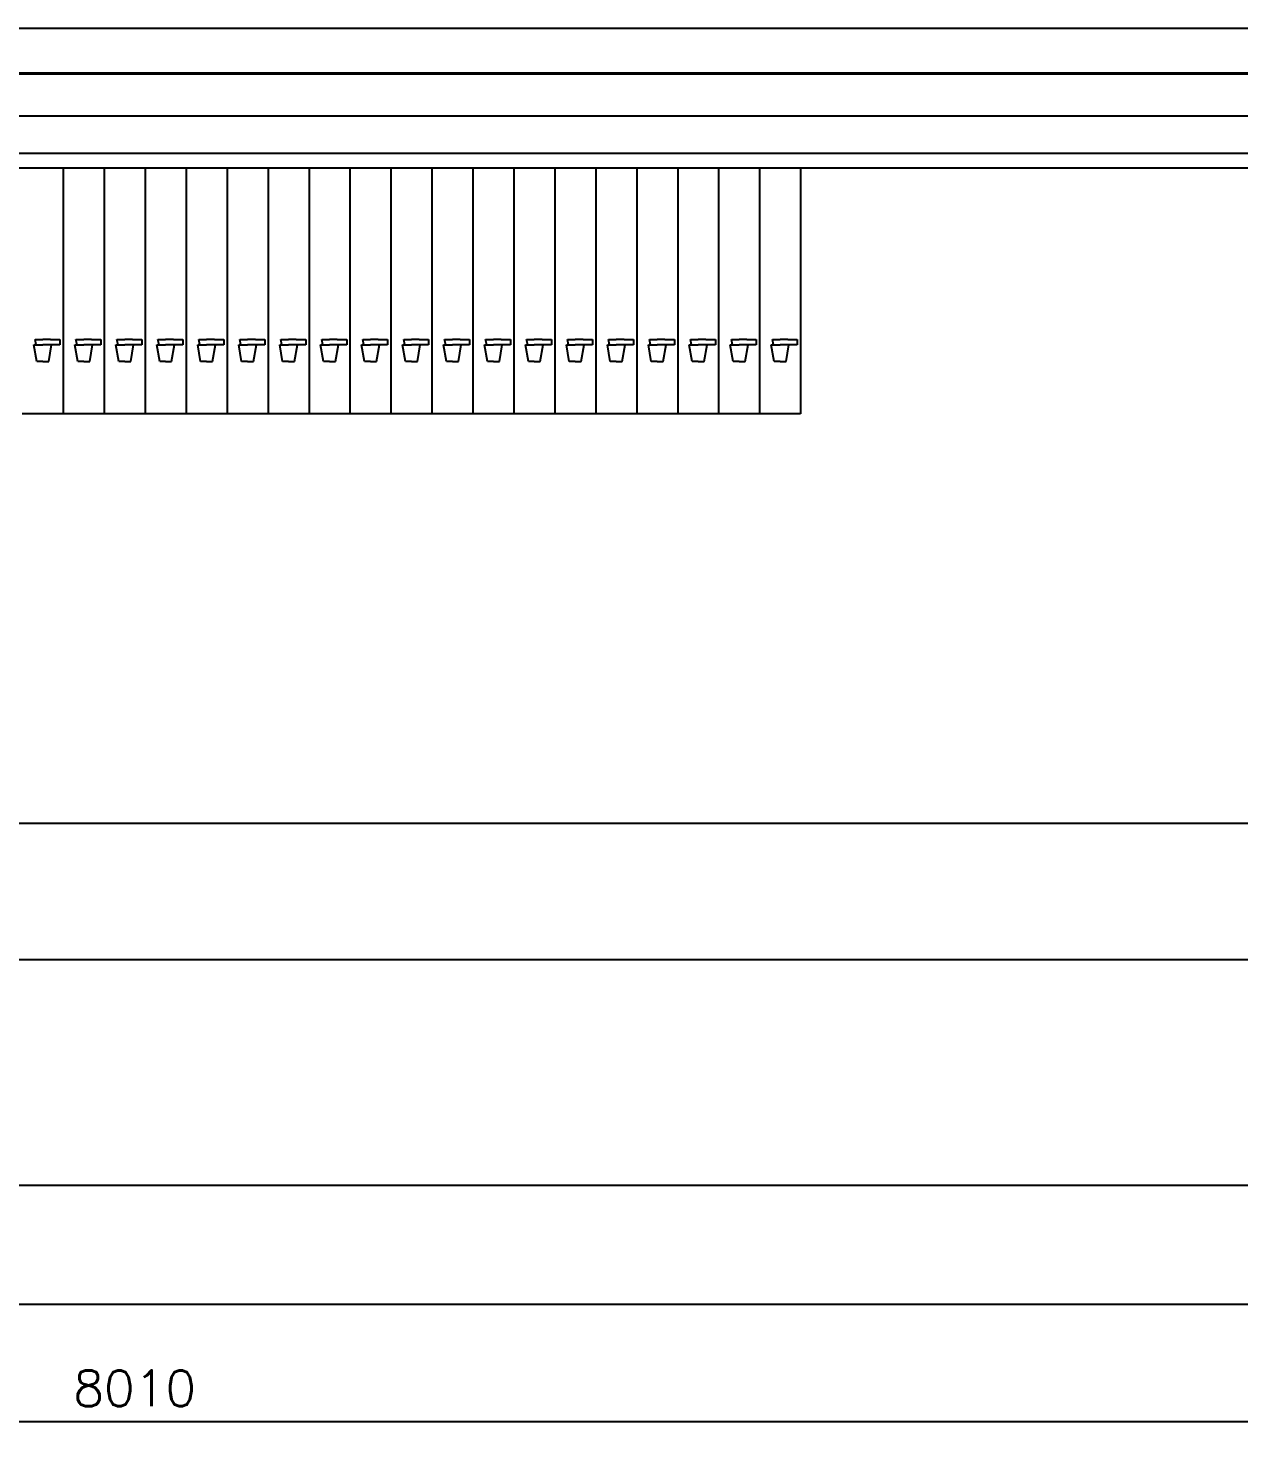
# Model space of a CAD drawing. Extents: x -2176 to 14083, y -1057 to 7853.
# Drawn here: x 3370 to 5143, y 3846 to 5903 of the extents above; entities that cross this region are included whole.
import ezdxf

# ---------------------------------------------------------------- set-up
doc = ezdxf.new("R2010")
doc.units = 0
doc.header["$LTSCALE"] = 15
doc.linetypes.add('GEN7A', pattern=[7.5, 5, -1.25, 0, -1.25])
doc.layers.get('0').update_dxf_attribs({"linetype": 'CONTINUOUS'})
doc.layers.get('DEFPOINTS').update_dxf_attribs({"linetype": 'CONTINUOUS'})
doc.layers.add('5', color=3, linetype='CONTINUOUS')
doc.layers.add('7A', color=4, linetype='GEN7A')
doc.styles.get("Standard").update_dxf_attribs({"font": 'txt.shx', "bigfont": 'hztxt.shx'})
doc.dimstyles.new('GEN-ISO', dxfattribs={"dimscale": 15, "dimtxt": 3.5, "dimasz": 2.5, "dimexe": 1, "dimexo": 0, "dimgap": 1.5, "dimtad": 1, "dimzin": 9, "dimdsep": 46, "dimtxsty": 'Standard', "dimcen": 0, "dimclrd": 256, "dimclre": 256, "dimclrt": 2, "dimaunit": 1, "dimadec": 0, "dimazin": 0, "dimtp": 0.1, "dimtm": 0.1, "dimtfac": 0.71, "dimtdec": 3, "dimtmove": 0, "dimatfit": 3, "dimfxl": 0, "dimtzin": 0, "dimarcsym": 0})

# ---------------------------------------------------------------- blocks, each defined once
blk = doc.blocks.new('*D9')
at = {"linetype": 'ByBlock'}
for p, q in [((7531.5, 5530.8), (7531.5, 3845.9)), ((-478.7, 4676.1), (-478.7, 3845.9)), ((7494, 3860.9), (-441.2, 3860.9))]:
    blk.add_line(p, q, dxfattribs=at)
for points in [[(-441.2, 3867.2), (-441.2, 3854.7), (-478.7, 3860.9)], [(7494, 3867.2), (7494, 3854.7), (7531.5, 3860.9)]]:
    blk.add_solid(points, dxfattribs=at)
at = {"layer": 'DEFPOINTS', "color": 0, "linetype": 'ByBlock'}
for p in [(7531.5, 5530.8), (-478.7, 4676.1), (-478.7, 3860.9)]:
    blk.add_point(p, dxfattribs=at)
at = {"color": 2, "linetype": 'ByBlock', "insert": (3525.9, 3909.7), "char_height": 52.5, "attachment_point": 5}
blk.add_mtext('8010', dxfattribs=at)
blk = doc.blocks.new('*D10')
at = {"linetype": 'ByBlock'}
for p, q in [((6489.1, 5677.6), (6489.1, 4017.7)), ((-478.7, 5652.6), (-478.7, 4017.7)), ((6451.6, 4032.7), (-441.2, 4032.7))]:
    blk.add_line(p, q, dxfattribs=at)
for points in [[(-441.2, 4038.9), (-441.2, 4026.4), (-478.7, 4032.7)], [(6451.6, 4038.9), (6451.6, 4026.4), (6489.1, 4032.7)]]:
    blk.add_solid(points, dxfattribs=at)
at = {"layer": 'DEFPOINTS', "color": 0, "linetype": 'ByBlock'}
for p in [(6489.1, 5677.6), (-478.7, 5652.6), (-478.7, 4032.7)]:
    blk.add_point(p, dxfattribs=at)
at = {"color": 2, "linetype": 'ByBlock', "insert": (3005.2, 4081.4), "char_height": 52.5, "attachment_point": 5}
blk.add_mtext('6968', dxfattribs=at)
blk = doc.blocks.new('*D11')
at = {"linetype": 'ByBlock'}
for p, q in [((5886.3, 4937.6), (5886.3, 4191.9)), ((-28.7, 4703.8), (-28.7, 4191.9)), ((5848.8, 4206.9), (8.8, 4206.9))]:
    blk.add_line(p, q, dxfattribs=at)
for points in [[(8.8, 4213.1), (8.8, 4200.6), (-28.7, 4206.9)], [(5848.8, 4213.1), (5848.8, 4200.6), (5886.3, 4206.9)]]:
    blk.add_solid(points, dxfattribs=at)
at = {"layer": 'DEFPOINTS', "color": 0, "linetype": 'ByBlock'}
for p in [(5886.3, 4937.6), (-28.7, 4703.8), (-28.7, 4206.9)]:
    blk.add_point(p, dxfattribs=at)
at = {"color": 2, "linetype": 'ByBlock', "insert": (2928.8, 4255.6), "char_height": 52.5, "attachment_point": 5}
blk.add_mtext('5915', dxfattribs=at)

msp = doc.modelspace()

# ---------------------------------------------------------------- linework, layer by layer
for p, q in [((3103.644, 5903.036), (5916.875, 5903.036)), ((36.429, 5837.621), (5805.665, 5837.621)), ((36.429, 5835.762), (5805.665, 5835.762)), ((3103.644, 5774.627), (5916.875, 5774.627)), ((3103.644, 5719.627), (5916.875, 5719.627)), ((6066.291, 5697.621), (3103.644, 5697.621)), ((3421.291, 5697.621), (3421.291, 5337.621)), ((3421.291, 5697.621), (3421.291, 5337.621)), ((3481.291, 5697.621), (3481.291, 5337.621)), ((3481.291, 5697.621), (3481.291, 5337.621)), ((3541.291, 5697.621), (3541.291, 5337.621)), ((3541.291, 5697.621), (3541.291, 5337.621)), ((3601.291, 5697.621), (3601.291, 5337.621)), ((3601.291, 5697.621), (3601.291, 5337.621)), ((3661.291, 5697.621), (3661.291, 5337.621)), ((3661.291, 5697.621), (3661.291, 5337.621)), ((3721.291, 5697.621), (3721.291, 5337.621)), ((3721.291, 5697.621), (3721.291, 5337.621)), ((3781.291, 5697.621), (3781.291, 5337.621)), ((3781.291, 5697.621), (3781.291, 5337.621)), ((3841.291, 5697.621), (3841.291, 5337.621)), ((3841.291, 5697.621), (3841.291, 5337.621)), ((3901.291, 5697.621), (3901.291, 5337.621)), ((3901.291, 5697.621), (3901.291, 5337.621)), ((3961.291, 5697.621), (3961.291, 5337.621)), ((3961.291, 5697.621), (3961.291, 5337.621)), ((4021.291, 5697.621), (4021.291, 5337.621)), ((4021.291, 5697.621), (4021.291, 5337.621)), ((4081.291, 5697.621), (4081.291, 5337.621)), ((4081.291, 5697.621), (4081.291, 5337.621)), ((4141.291, 5697.621), (4141.291, 5337.621)), ((4141.291, 5697.621), (4141.291, 5337.621)), ((4201.291, 5697.621), (4201.291, 5337.621)), ((4201.291, 5697.621), (4201.291, 5337.621)), ((4261.291, 5697.621), (4261.291, 5337.621)), ((4261.291, 5697.621), (4261.291, 5337.621)), ((4321.291, 5697.621), (4321.291, 5337.621)), ((4321.291, 5697.621), (4321.291, 5337.621)), ((4381.291, 5697.621), (4381.291, 5337.621)), ((4381.291, 5697.621), (4381.291, 5337.621)), ((4441.291, 5697.621), (4441.291, 5337.621)), ((4441.291, 5697.621), (4441.291, 5337.621)), ((4501.291, 5697.621), (4501.291, 5337.621)), ((3378.284, 5438.693), (3391.291, 5438.693)), ((3382.517, 5414.333), (3378.284, 5438.693)), ((3379.941, 5446.922), (3391.291, 5446.922)), ((3381.55, 5438.693), (3379.941, 5446.922)), ((3402.642, 5446.922), (3391.291, 5446.922)), ((3416.42, 5438.693), (3391.291, 5438.693)), ((3400.066, 5414.333), (3404.299, 5438.693)), ((3402.642, 5446.922), (3416.42, 5446.922)), ((3416.42, 5446.922), (3416.42, 5438.693)), ((3438.284, 5438.693), (3451.291, 5438.693)), ((3442.517, 5414.333), (3438.284, 5438.693)), ((3439.941, 5446.922), (3451.291, 5446.922)), ((3441.55, 5438.693), (3439.941, 5446.922)), ((3462.642, 5446.922), (3451.291, 5446.922)), ((3476.42, 5438.693), (3451.291, 5438.693)), ((3460.066, 5414.333), (3464.299, 5438.693)), ((3462.642, 5446.922), (3476.42, 5446.922)), ((3476.42, 5446.922), (3476.42, 5438.693)), ((3498.284, 5438.693), (3511.291, 5438.693)), ((3502.517, 5414.333), (3498.284, 5438.693)), ((3499.941, 5446.922), (3511.291, 5446.922)), ((3501.55, 5438.693), (3499.941, 5446.922)), ((3522.642, 5446.922), (3511.291, 5446.922)), ((3536.42, 5438.693), (3511.291, 5438.693)), ((3520.066, 5414.333), (3524.299, 5438.693)), ((3522.642, 5446.922), (3536.42, 5446.922)), ((3536.42, 5446.922), (3536.42, 5438.693)), ((3558.284, 5438.693), (3571.291, 5438.693)), ((3562.517, 5414.333), (3558.284, 5438.693)), ((3559.941, 5446.922), (3571.291, 5446.922)), ((3561.55, 5438.693), (3559.941, 5446.922)), ((3582.642, 5446.922), (3571.291, 5446.922)), ((3596.42, 5438.693), (3571.291, 5438.693)), ((3580.066, 5414.333), (3584.299, 5438.693)), ((3582.642, 5446.922), (3596.42, 5446.922)), ((3596.42, 5446.922), (3596.42, 5438.693)), ((3618.284, 5438.693), (3631.291, 5438.693)), ((3622.517, 5414.333), (3618.284, 5438.693)), ((3619.941, 5446.922), (3631.291, 5446.922)), ((3621.55, 5438.693), (3619.941, 5446.922)), ((3642.642, 5446.922), (3631.291, 5446.922)), ((3656.42, 5438.693), (3631.291, 5438.693)), ((3640.066, 5414.333), (3644.299, 5438.693)), ((3642.642, 5446.922), (3656.42, 5446.922)), ((3656.42, 5446.922), (3656.42, 5438.693)), ((3678.284, 5438.693), (3691.291, 5438.693)), ((3682.517, 5414.333), (3678.284, 5438.693)), ((3679.941, 5446.922), (3691.291, 5446.922)), ((3681.55, 5438.693), (3679.941, 5446.922)), ((3702.642, 5446.922), (3691.291, 5446.922)), ((3716.42, 5438.693), (3691.291, 5438.693)), ((3700.066, 5414.333), (3704.299, 5438.693)), ((3702.642, 5446.922), (3716.42, 5446.922)), ((3716.42, 5446.922), (3716.42, 5438.693)), ((3738.284, 5438.693), (3751.291, 5438.693)), ((3742.517, 5414.333), (3738.284, 5438.693)), ((3739.941, 5446.922), (3751.291, 5446.922)), ((3741.55, 5438.693), (3739.941, 5446.922)), ((3762.642, 5446.922), (3751.291, 5446.922)), ((3776.42, 5438.693), (3751.291, 5438.693)), ((3760.066, 5414.333), (3764.299, 5438.693)), ((3762.642, 5446.922), (3776.42, 5446.922)), ((3776.42, 5446.922), (3776.42, 5438.693)), ((3798.284, 5438.693), (3811.291, 5438.693)), ((3802.517, 5414.333), (3798.284, 5438.693)), ((3799.941, 5446.922), (3811.291, 5446.922)), ((3801.55, 5438.693), (3799.941, 5446.922)), ((3822.642, 5446.922), (3811.291, 5446.922)), ((3836.42, 5438.693), (3811.291, 5438.693)), ((3820.066, 5414.333), (3824.299, 5438.693)), ((3822.642, 5446.922), (3836.42, 5446.922)), ((3836.42, 5446.922), (3836.42, 5438.693)), ((3858.284, 5438.693), (3871.291, 5438.693)), ((3862.517, 5414.333), (3858.284, 5438.693)), ((3859.941, 5446.922), (3871.291, 5446.922)), ((3861.55, 5438.693), (3859.941, 5446.922)), ((3882.642, 5446.922), (3871.291, 5446.922)), ((3896.42, 5438.693), (3871.291, 5438.693)), ((3880.066, 5414.333), (3884.299, 5438.693)), ((3882.642, 5446.922), (3896.42, 5446.922)), ((3896.42, 5446.922), (3896.42, 5438.693)), ((3918.284, 5438.693), (3931.291, 5438.693)), ((3922.517, 5414.333), (3918.284, 5438.693)), ((3919.941, 5446.922), (3931.291, 5446.922)), ((3921.55, 5438.693), (3919.941, 5446.922)), ((3942.642, 5446.922), (3931.291, 5446.922)), ((3956.42, 5438.693), (3931.291, 5438.693)), ((3940.066, 5414.333), (3944.299, 5438.693)), ((3942.642, 5446.922), (3956.42, 5446.922)), ((3956.42, 5446.922), (3956.42, 5438.693)), ((3978.284, 5438.693), (3991.291, 5438.693)), ((3982.517, 5414.333), (3978.284, 5438.693)), ((3979.941, 5446.922), (3991.291, 5446.922)), ((3981.55, 5438.693), (3979.941, 5446.922)), ((4002.642, 5446.922), (3991.291, 5446.922)), ((4016.42, 5438.693), (3991.291, 5438.693)), ((4000.066, 5414.333), (4004.299, 5438.693)), ((4002.642, 5446.922), (4016.42, 5446.922)), ((4016.42, 5446.922), (4016.42, 5438.693)), ((4038.284, 5438.693), (4051.291, 5438.693)), ((4042.517, 5414.333), (4038.284, 5438.693)), ((4039.941, 5446.922), (4051.291, 5446.922)), ((4041.55, 5438.693), (4039.941, 5446.922)), ((4062.642, 5446.922), (4051.291, 5446.922)), ((4076.42, 5438.693), (4051.291, 5438.693)), ((4060.066, 5414.333), (4064.299, 5438.693)), ((4062.642, 5446.922), (4076.42, 5446.922)), ((4076.42, 5446.922), (4076.42, 5438.693)), ((4098.284, 5438.693), (4111.291, 5438.693)), ((4102.517, 5414.333), (4098.284, 5438.693)), ((4099.941, 5446.922), (4111.291, 5446.922)), ((4101.55, 5438.693), (4099.941, 5446.922)), ((4122.642, 5446.922), (4111.291, 5446.922)), ((4136.42, 5438.693), (4111.291, 5438.693)), ((4120.066, 5414.333), (4124.299, 5438.693)), ((4122.642, 5446.922), (4136.42, 5446.922)), ((4136.42, 5446.922), (4136.42, 5438.693)), ((4158.284, 5438.693), (4171.291, 5438.693)), ((4162.517, 5414.333), (4158.284, 5438.693)), ((4159.941, 5446.922), (4171.291, 5446.922)), ((4161.55, 5438.693), (4159.941, 5446.922)), ((4182.642, 5446.922), (4171.291, 5446.922)), ((4196.42, 5438.693), (4171.291, 5438.693)), ((4180.066, 5414.333), (4184.299, 5438.693)), ((4182.642, 5446.922), (4196.42, 5446.922)), ((4196.42, 5446.922), (4196.42, 5438.693)), ((4218.284, 5438.693), (4231.291, 5438.693)), ((4222.517, 5414.333), (4218.284, 5438.693)), ((4219.941, 5446.922), (4231.291, 5446.922)), ((4221.55, 5438.693), (4219.941, 5446.922)), ((4242.642, 5446.922), (4231.291, 5446.922)), ((4256.42, 5438.693), (4231.291, 5438.693)), ((4240.066, 5414.333), (4244.299, 5438.693)), ((4242.642, 5446.922), (4256.42, 5446.922)), ((4256.42, 5446.922), (4256.42, 5438.693)), ((4278.284, 5438.693), (4291.291, 5438.693)), ((4282.517, 5414.333), (4278.284, 5438.693)), ((4279.941, 5446.922), (4291.291, 5446.922)), ((4281.55, 5438.693), (4279.941, 5446.922)), ((4302.642, 5446.922), (4291.291, 5446.922)), ((4316.42, 5438.693), (4291.291, 5438.693)), ((4300.066, 5414.333), (4304.299, 5438.693)), ((4302.642, 5446.922), (4316.42, 5446.922)), ((4316.42, 5446.922), (4316.42, 5438.693)), ((4338.284, 5438.693), (4351.291, 5438.693)), ((4342.517, 5414.333), (4338.284, 5438.693)), ((4339.941, 5446.922), (4351.291, 5446.922)), ((4341.55, 5438.693), (4339.941, 5446.922)), ((4362.642, 5446.922), (4351.291, 5446.922)), ((4376.42, 5438.693), (4351.291, 5438.693)), ((4360.066, 5414.333), (4364.299, 5438.693)), ((4362.642, 5446.922), (4376.42, 5446.922)), ((4376.42, 5446.922), (4376.42, 5438.693)), ((4398.284, 5438.693), (4411.291, 5438.693)), ((4402.517, 5414.333), (4398.284, 5438.693)), ((4399.941, 5446.922), (4411.291, 5446.922)), ((4401.55, 5438.693), (4399.941, 5446.922)), ((4422.642, 5446.922), (4411.291, 5446.922)), ((4436.42, 5438.693), (4411.291, 5438.693)), ((4420.066, 5414.333), (4424.299, 5438.693)), ((4422.642, 5446.922), (4436.42, 5446.922)), ((4436.42, 5446.922), (4436.42, 5438.693)), ((4458.284, 5438.693), (4471.291, 5438.693)), ((4462.517, 5414.333), (4458.284, 5438.693)), ((4459.941, 5446.922), (4471.291, 5446.922)), ((4461.55, 5438.693), (4459.941, 5446.922)), ((4482.642, 5446.922), (4471.291, 5446.922)), ((4496.42, 5438.693), (4471.291, 5438.693)), ((4480.066, 5414.333), (4484.299, 5438.693)), ((4482.642, 5446.922), (4496.42, 5446.922)), ((4496.42, 5446.922), (4496.42, 5438.693)), ((3391.291, 5414.333), (3382.517, 5414.333)), ((3391.291, 5414.333), (3400.066, 5414.333)), ((3451.291, 5414.333), (3442.517, 5414.333)), ((3451.291, 5414.333), (3460.066, 5414.333)), ((3511.291, 5414.333), (3502.517, 5414.333)), ((3511.291, 5414.333), (3520.066, 5414.333)), ((3571.291, 5414.333), (3562.517, 5414.333)), ((3571.291, 5414.333), (3580.066, 5414.333)), ((3631.291, 5414.333), (3622.517, 5414.333)), ((3631.291, 5414.333), (3640.066, 5414.333)), ((3691.291, 5414.333), (3682.517, 5414.333)), ((3691.291, 5414.333), (3700.066, 5414.333)), ((3751.291, 5414.333), (3742.517, 5414.333)), ((3751.291, 5414.333), (3760.066, 5414.333)), ((3811.291, 5414.333), (3802.517, 5414.333)), ((3811.291, 5414.333), (3820.066, 5414.333)), ((3871.291, 5414.333), (3862.517, 5414.333)), ((3871.291, 5414.333), (3880.066, 5414.333)), ((3931.291, 5414.333), (3922.517, 5414.333)), ((3931.291, 5414.333), (3940.066, 5414.333)), ((3991.291, 5414.333), (3982.517, 5414.333)), ((3991.291, 5414.333), (4000.066, 5414.333)), ((4051.291, 5414.333), (4042.517, 5414.333)), ((4051.291, 5414.333), (4060.066, 5414.333)), ((4111.291, 5414.333), (4102.517, 5414.333)), ((4111.291, 5414.333), (4120.066, 5414.333)), ((4171.291, 5414.333), (4162.517, 5414.333)), ((4171.291, 5414.333), (4180.066, 5414.333)), ((4231.291, 5414.333), (4222.517, 5414.333)), ((4231.291, 5414.333), (4240.066, 5414.333)), ((4291.291, 5414.333), (4282.517, 5414.333)), ((4291.291, 5414.333), (4300.066, 5414.333)), ((4351.291, 5414.333), (4342.517, 5414.333)), ((4351.291, 5414.333), (4360.066, 5414.333)), ((4411.291, 5414.333), (4402.517, 5414.333)), ((4411.291, 5414.333), (4420.066, 5414.333)), ((4471.291, 5414.333), (4462.517, 5414.333)), ((4471.291, 5414.333), (4480.066, 5414.333)), ((3421.291, 5337.621), (3361.291, 5337.621)), ((3481.291, 5337.621), (3421.291, 5337.621)), ((3541.291, 5337.621), (3481.291, 5337.621)), ((3601.291, 5337.621), (3541.291, 5337.621)), ((3661.291, 5337.621), (3601.291, 5337.621)), ((3721.291, 5337.621), (3661.291, 5337.621)), ((3781.291, 5337.621), (3721.291, 5337.621)), ((3841.291, 5337.621), (3781.291, 5337.621)), ((3901.291, 5337.621), (3841.291, 5337.621)), ((3961.291, 5337.621), (3901.291, 5337.621)), ((4021.291, 5337.621), (3961.291, 5337.621)), ((4081.291, 5337.621), (4021.291, 5337.621)), ((4141.291, 5337.621), (4081.291, 5337.621)), ((4201.291, 5337.621), (4141.291, 5337.621)), ((4261.291, 5337.621), (4201.291, 5337.621)), ((4321.291, 5337.621), (4261.291, 5337.621)), ((4381.291, 5337.621), (4321.291, 5337.621)), ((4441.291, 5337.621), (4381.291, 5337.621)), ((4501.291, 5337.621), (4441.291, 5337.621)), ((5751.291, 4737.621), (141.291, 4737.621)), ((7623.299, 4537.621), (-556.692, 4537.621))]:
    msp.add_line(p, q)
at = {"layer": '7A'}
msp.add_line((3103.644, 5837.621), (6528.527, 5837.621), dxfattribs=at)

# ---------------------------------------------------------------- dimensions: what is measured, and where the dimension line sits
at = {"layer": '5'}
dim = msp.add_linear_dim(base=(-478.709, 4032.66), p1=(6489.134, 5677.621), p2=(-478.709, 5652.621), dimstyle='GEN-ISO', override={"dimdec": 0}, dxfattribs=at)
dim.commit()
dim.dimension.update_dxf_attribs({"geometry": '*D10', "text_midpoint": (3005.213, 4081.41)})
dim = msp.add_linear_dim(base=(-478.709, 3860.911), p1=(7531.464, 5530.834), p2=(-478.709, 4676.111), dimstyle='GEN-ISO', override={"dimdec": 0}, dxfattribs=at)
dim.commit()
dim.dimension.update_dxf_attribs({"geometry": '*D9', "text_midpoint": (3525.878, 3860.911), "dimtype": 160})
dim = msp.add_linear_dim(base=(-28.709, 4206.88), p1=(5886.291, 4937.621), p2=(-28.709, 4703.835), dimstyle='GEN-ISO', dxfattribs=at)
dim.commit()
dim.dimension.update_dxf_attribs({"geometry": '*D11', "text_midpoint": (2928.791, 4255.63)})

doc.saveas('drawing.dxf')
